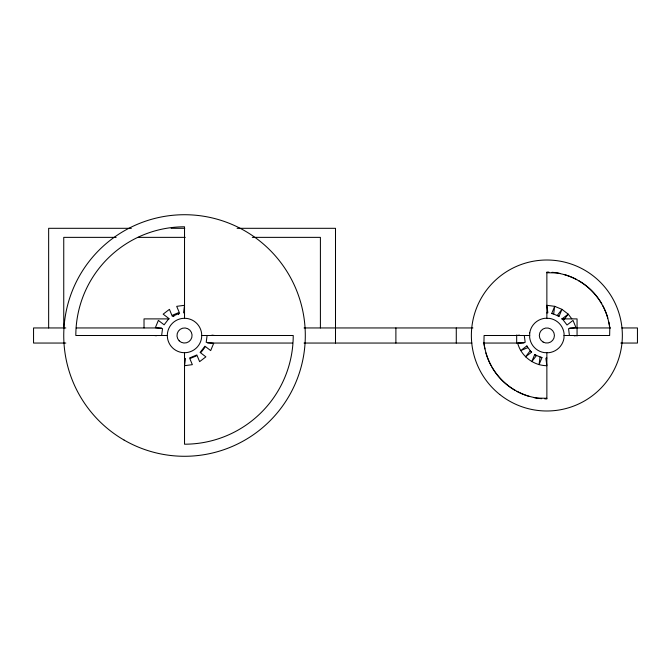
<?xml version="1.0" encoding="UTF-8"?>
<svg xmlns="http://www.w3.org/2000/svg" width="671" height="671" viewBox="0 0 671 671"><rect width="100%" height="100%" fill="white"/><g stroke="black" fill="none" stroke-linecap="round" stroke-linejoin="round"><path stroke-width="1.01" d="M161.636 335.5L162.541 328.631L155.362 327.683L158.373 320.402L164.127 324.814L168.924 318.557L163.17 314.145L169.428 309.348L172.313 316.326L179.602 313.307L176.708 306.337L184.525 305.305L183.544 312.787L184.525 312.921M207.104 335.492L206.207 342.327L213.688 343.317L210.677 350.598L204.923 346.186L200.126 352.443L205.88 356.855L199.623 361.652L196.846 354.951L189.566 357.97L192.342 364.663L184.525 365.695L185.473 358.507L184.525 358.389M201.199 352.174L204.949 347.293M564.194 319.388L568.22 314.145L561.962 309.348L554.682 306.337L546.865 305.305L547.846 312.787L546.865 312.921M190.631 358.272L196.318 355.924M546.865 358.079L545.884 358.213L546.865 365.695C533.52 365.62 521.224 356.192 517.702 343.317L519.446 342.596M516.67 335.5L519.48 335.131M517.702 343.317L525.183 342.327L524.286 335.492M574.25 335.869L577.06 335.5M131.357 228.308L48.648 228.308L48.648 327.951M171.139 228.308L184.743 228.308M237.089 228.308L335.5 228.308L335.5 343.049M116.125 237.366L63.745 237.366L63.745 327.951M138.125 237.366L185.263 237.366M252.313 237.366L320.402 237.366L320.402 327.951M169.134 318.893L144.022 318.893L144.022 327.951M561.442 318.893L577.06 318.893L577.06 336.003M65.825 327.951L33.55 327.951L33.55 343.049L65.825 343.049M76.242 327.951L161.619 327.951M304.047 327.951L472.938 327.951M569.771 327.951L610.375 327.951M621.832 327.951L637.45 327.951L637.45 343.049L620.792 343.049M167.314 335.5L75.823 335.5A108.702 108.702 0 0 1 184.525 226.798L184.525 318.289M201.736 335.5A17.211 17.211 0 0 0 175.919 320.595A17.211 17.211 0 0 0 175.919 350.405A17.211 17.211 0 0 0 201.736 335.5L293.227 335.5A108.702 108.702 0 0 1 184.525 444.202L184.525 352.711M529.696 335.5L484.085 335.5L483.95 342.512A63.309 63.309 0 0 0 537.354 398.088L546.865 398.28M564.034 335.5L609.645 335.5L609.78 328.488A63.309 63.309 0 0 0 556.376 272.912L546.865 272.72M207.591 343.049L292.514 343.049M304.047 343.049L471.898 343.049M483.355 343.049L523.959 343.049M551.738 313.558L553.692 313.818L554.682 306.337L551.788 313.307L559.077 316.326L561.962 309.348L557.366 315.336L558.935 316.536M541.992 357.442L540.038 357.182L539.048 364.663L541.942 357.693L534.653 354.674L531.768 361.652L536.364 355.664L534.795 354.464M211.91 335.131L214.72 335.5M154.33 335.5L156.385 335.768M531.675 352.065L530.107 350.866L525.51 356.855L531.499 352.258L526.701 346.001L520.713 350.598L527.691 347.712L526.936 345.892M571.818 318.842L568.22 314.145L562.231 318.742L567.029 324.999L573.017 320.402L576.028 327.683L568.547 328.673L569.444 335.508M173.881 316.578L172.732 315.076L178.419 312.728L178.671 314.598M546.865 318.331L546.865 272.09A63.409 63.409 0 0 1 548.928 272.124M546.865 352.669L546.865 398.91A63.409 63.409 0 0 1 544.802 398.876M516.67 334.997L516.67 343.049M456.28 327.951L456.28 343.049M395.89 327.951L395.89 343.049M541.698 398.7A63.409 63.409 0 0 1 533.462 397.475M529.461 396.477A63.409 63.409 0 0 1 516.964 391.411M515.16 390.413A63.409 63.409 0 0 1 491.952 367.205M490.954 365.401A63.409 63.409 0 0 1 485.888 352.904M484.89 348.903A63.409 63.409 0 0 1 483.866 342.738M552.032 272.3A63.409 63.409 0 0 1 560.268 273.525M564.269 274.523A63.409 63.409 0 0 1 576.766 279.589M578.57 280.587A63.409 63.409 0 0 1 601.778 303.795M602.776 305.599A63.409 63.409 0 0 1 607.842 318.096M608.84 322.097A63.409 63.409 0 0 1 609.864 328.262M529.746 332.9L529.654 337.421A17.32 17.32 0 0 0 544.265 352.619L548.786 352.711A17.32 17.32 0 0 0 563.984 338.1L564.076 333.579A17.32 17.32 0 0 0 549.465 318.381L544.944 318.289A17.32 17.32 0 0 0 529.746 332.9M124.135 440.101A120.78 120.78 0 0 0 305.305 335.5A120.78 120.78 0 0 0 124.135 230.899A120.78 120.78 0 0 0 124.135 440.101M499.727 394.464A75.487 75.487 0 0 0 621.497 346.84A75.487 75.487 0 0 0 519.371 265.196A75.487 75.487 0 0 0 499.727 394.464M179.191 340.834A7.549 7.549 0 0 0 191.814 337.454A7.549 7.549 0 0 0 182.571 328.211A7.549 7.549 0 0 0 179.191 340.834M543.091 342.034A7.549 7.549 0 0 0 554.414 335.5A7.549 7.549 0 0 0 543.091 328.966A7.549 7.549 0 0 0 543.091 342.034"/></g></svg>
